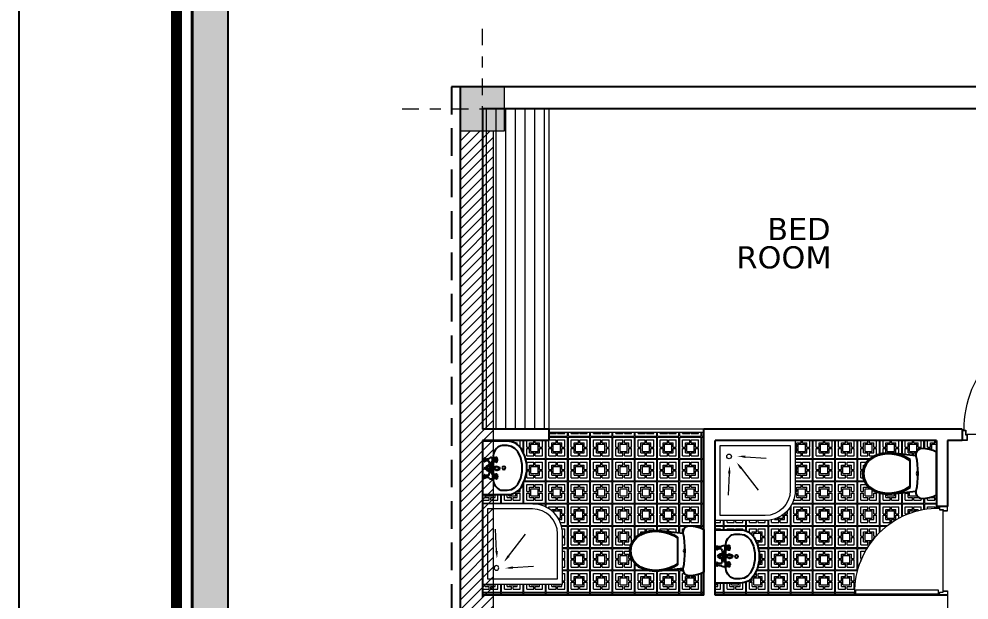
# Model space of a CAD drawing. Header units: inches. Extents: x 70 to 1974, y -315 to 363.
# Drawn here: x 101.33 to 109.92, y -79.14 to -73.89 of the extents above; entities that cross this region are included whole.
import ezdxf

# ---------------------------------------------------------------- set-up
doc = ezdxf.new("R2010")
doc.units = ezdxf.units.IN
doc.header["$MEASUREMENT"] = 0
doc.linetypes.add('DASHDOT', pattern=[1, 0.5, -0.25, 0, -0.25])
doc.linetypes.add('HIDDEN', pattern=[0.375, 0.25, -0.125])
for name, color, linetype, lineweight in [('1', 19, 'Continuous', 5), ('3', 244, 'Continuous', 20), ('hidden line', 252, 'Continuous', 5), ('LAYER1', 8, 'Continuous', 9)]:
    doc.layers.add(name, color=color, linetype=linetype, lineweight=lineweight)
for name, color, linetype in [('7', 7, 'Continuous'), ('fer', 8, 'Continuous'), ('HID', 5, 'HIDDEN')]:
    doc.layers.add(name, color=color, linetype=linetype)
doc.layers.add('AX', color=7, linetype='Continuous', lineweight=18, true_color=0xb7ad8f)
doc.styles.add('STYLE7', font='verdana.ttf')
pattern_1 = [(0, (-82.30616280491338, -89.14876232862986), (1.48059798016915e-16, 0.2015), [0.195, -0.0065]), (90, (-82.30616280491338, -89.14876232862986), (-0.2015, 1.603981145183246e-16), [0.195, -0.0065]), (0, (-82.30616280491338, -88.95376232862986), (1.48059798016915e-16, 0.2015), [0.195, -0.0065]), (90, (-82.11116280491339, -89.14876232862986), (-0.2015, 1.603981145183246e-16), [0.195, -0.0065]), (0, (-82.28016280491337, -89.12276232862985), (1.48059798016915e-16, 0.2015), [0.065, -0.013, 0.065, -0.0585]), (90, (-82.28016280491337, -89.12276232862985), (-0.2015, 1.603981145183246e-16), [0.065, -0.013, 0.065, -0.0585]), (0, (-82.28016280491337, -88.97976232862987), (1.48059798016915e-16, 0.2015), [0.065, -0.013, 0.065, -0.0585]), (90, (-82.13716280491337, -89.12276232862985), (-0.2015, 1.603981145183246e-16), [0.065, -0.013, 0.065, -0.0585]), (0, (-82.24116280491339, -89.08376232862986), (1.48059798016915e-16, 0.2015), [0.065, -0.1365]), (90, (-82.24116280491339, -89.08376232862986), (-0.2015, 1.603981145183246e-16), [0.065, -0.1365]), (0, (-82.24116280491339, -89.01876232862986), (1.48059798016915e-16, 0.2015), [0.065, -0.1365]), (90, (-82.17616280491339, -89.08376232862986), (-0.2015, 1.603981145183246e-16), [0.065, -0.1365]), (90, (-82.21516280491338, -89.12276232862985), (-0.2015, 1.603981145183246e-16), [0.026, -0.091, 0.026, -0.0585]), (90, (-82.20216280491337, -89.12276232862985), (-0.2015, 1.603981145183246e-16), [0.026, -0.091, 0.026, -0.0585]), (0, (-82.28016280491337, -89.05776232862985), (1.48059798016915e-16, 0.2015), [0.026, -0.091, 0.026, -0.0585]), (0, (-82.28016280491337, -89.04476232862987), (1.48059798016915e-16, 0.2015), [0.026, -0.091, 0.026, -0.0585]), (0, (-82.25416280491339, -89.09676232862984), (1.48059798016915e-16, 0.2015), [0.039, -0.013, 0.039, -0.1105]), (0, (-82.25416280491339, -89.00576232862986), (1.48059798016915e-16, 0.2015), [0.039, -0.013, 0.039, -0.1105]), (90, (-82.25416280491339, -89.09676232862984), (-0.2015, 1.603981145183246e-16), [0.039, -0.013, 0.039, -0.1105]), (90, (-82.16316280491338, -89.09676232862984), (-0.2015, 1.603981145183246e-16), [0.039, -0.013, 0.039, -0.1105])]

# ---------------------------------------------------------------- blocks, each defined once
blk = doc.blocks.new('DR100K')
at = {"color": 0}
blk.add_line((-0.0462517744191189, -0.0524474187734931), (-0.9537482255809095, -0.0524474187734931), dxfattribs=at)
at = {"color": 0, "linetype": 'Continuous'}
for p, q in [((-0.0590711259851275, -0.573103922777138), (-0.0590711259851275, -0.1073360052994259)), ((-0.0590711259851275, -0.1073360052994259), (-0.0197165123385901, -0.1073360052994259)), ((-0.0192073109907369, -0.1073360052994259), (-0.0192073109907369, -0.09231123376789)), ((-0.0192073109907369, -0.09231123376789), (-0.0114725194316918, -0.09231123376789)), ((-0.0114725194316918, -0.09231123376789), (-0.0114725194316918, -0.573103922777138)), ((-0.0590711259851275, -1.038871840254905), (-0.0590711259851275, -0.573103922777138)), ((-0.0114725194316918, -0.573103922777138), (-0.0114725194316918, -1.053896611786441)), ((-0.0197165123385901, -1.038871840254905), (-0.0590711259851275, -1.038871840254905)), ((-0.0192073109907654, -1.053896611786441), (-0.0192073109907654, -1.038871840254905)), ((-0.0114725194316918, -1.053896611786441), (-0.0192073109907654, -1.053896611786441))]:
    blk.add_line(p, q, dxfattribs=at)
for points in [[(-0.9537482255809095, -0.0524474187734931), (-0.9537482255809095, 2.75e-14), (-1, 2.75e-14), (-1, -0.0923112337678633), (-0.9657679174777626, -0.0923112337678633), (-0.9657679174777626, -0.0524474187734931)], [(-0.0462517744191189, -0.0524474187734931), (-0.0462517744191189, 0), (0, 0), (0, -0.09231123376789), (-0.0342320825222657, -0.09231123376789), (-0.0342320825222657, -0.0524474187734931)], [(-0.9556713762843856, -0.0505242680699869), (-0.9556713762843856, -0.0019231507034796), (-0.9980768492964956, -0.0019231507034796), (-0.9980768492964956, -0.0903880830643837), (-0.9676910681812672, -0.0903880830643837), (-0.9676910681812672, -0.0505242680699869)], [(-0.0443286237156144, -0.0505242680700135), (-0.0443286237156144, -0.0019231507035071), (-0.0019231507035045, -0.0019231507035071), (-0.0019231507035045, -0.0903880830643837), (-0.0323089318187613, -0.0903880830643837), (-0.0323089318187613, -0.0505242680700135)]]:
    blk.add_lwpolyline(points, close=True, dxfattribs=at)
blk.add_arc((-0.0294374869123999, -0.1025711657464425), 0.9513804500737568, 179.382095569082, 270.6161123031317, dxfattribs=at)
blk = doc.blocks.new('PL_WC_1_UT')
at = {"layer": 'fer', "linetype": 'ByBlock'}
for p, q in [((-0.2446249736907571, 0.607649461724944), (-0.2564079754374088, 0.5686507459719918)), ((-0.2283571685398596, 0.6450000000000001), (-0.2446249736907571, 0.607649461724944)), ((0.2283591685398596, 0.6450000000000001), (-0.2283571685398596, 0.6450000000000001)), ((0.2446269736907571, 0.607649461724944), (0.2283591685398596, 0.6450000000000001)), ((0.2564099754374087, 0.5686507459719918), (0.2446269736907571, 0.607649461724944)), ((-0.2635435568624848, 0.5285406108366901), (-0.2659326805952812, 0.4878704866176518)), ((-0.2564079754374088, 0.5686507459719918), (-0.2635435568624848, 0.5285406108366901)), ((0.2635455568624848, 0.5285406108366901), (0.2564099754374087, 0.5686507459719918)), ((0.2659346805952811, 0.4878704866176518), (0.2635455568624848, 0.5285406108366901)), ((-0.2659326805952812, 0.4878704866176518), (-0.2597361201665138, 0.4603454336633485)), ((-0.2597361201665138, 0.4603454336633485), (-0.2423446687973769, 0.4381292728522393)), ((-0.2423446687973769, 0.4381292728522393), (-0.2171109248887543, 0.4255087328471612)), ((-0.2171109248887543, 0.4255087328471612), (-0.1889036144918205, 0.4249169539901123)), ((-0.1889029822401347, 0.4249170660234266), (-0.2164152179266453, 0.1681534003119098)), ((0.2164147725594673, 0.1681534003119098), (0.1889041295421603, 0.4249177372189497)), ((0.1889056144918203, 0.4249169539901123), (0.2171129248887543, 0.4255087328471612)), ((0.2171129248887543, 0.4255087328471612), (0.2423466687973768, 0.4381292728522393)), ((0.2423466687973768, 0.4381292728522393), (0.2597381201665138, 0.4603454336633485)), ((0.2597381201665138, 0.4603454336633485), (0.2659346805952811, 0.4878704866176518)), ((-0.2164152179266453, 0.1681534003119098), (-0.2182565794115947, 0.1168361474003487)), ((-0.2182565794115947, 0.1168361474003487), (-0.2128278642766841, 0.06577443535887681)), ((0.2128274189095062, 0.06577443535887681), (0.2182561340444168, 0.1168361474003487)), ((0.2182561340444168, 0.1168361474003487), (0.2164147725594673, 0.1681534003119098)), ((-0.2128278642766841, 0.06577443535887681), (-0.2002378913613296, 0.01599165035144018)), ((-0.2002378913613296, 0.01599165035144018), (-0.1807422015356204, -0.03151327512979409)), ((0.1807417561684425, -0.03151327512979409), (0.2002386686777406, 0.01599165035144018)), ((0.2002386686777406, 0.01599165035144018), (0.2128274189095062, 0.06577443535887681)), ((-0.1807422015356204, -0.03151327512979409), (-0.149258099120317, -0.0776157825345098)), ((-0.149258099120317, -0.0776157825345098), (-0.1063455731991557, -0.113325479433203)), ((0.1063451278319778, -0.113325479433203), (0.149257653753139, -0.0776157825345098)), ((0.149257653753139, -0.0776157825345098), (0.1807417561684425, -0.03151327512979409)), ((-0.1063455731991557, -0.113325479433203), (-0.05528997457562852, -0.1359072226374065)), ((-0.05528997457562852, -0.1359072226374065), (-2.226835889440437e-07, -0.1436309148687646)), ((-2.226835889440437e-07, -0.1436309148687646), (0.05528952920845064, -0.1359072226374065)), ((0.05528952920845064, -0.1359072226374065), (0.1063451278319778, -0.113325479433203))]:
    blk.add_line(p, q, dxfattribs=at)
at = {"layer": 'fer', "color": 0, "linetype": 'ByBlock'}
for p, q in [((-0.1889036144918205, 0.4249169539901123), (-0.1420931732891062, 0.4332116394575072)), ((-0.1420931732891062, 0.4332116394575072), (-0.09492693116200931, 0.4391514363325962)), ((-0.09492693116200931, 0.4391514363325962), (-0.04752348841865738, 0.4427204497287232)), ((-0.04752348841865738, 0.4427204497287232), (9.999999999997774e-07, 0.4439113435443546)), ((-0.02383989531898736, 0.4433139257553529), (-0.02161441910828098, 0.4399832652337348)), ((-0.02161441910828098, 0.4399832652337348), (-0.01169774149642609, 0.4333571530943608)), ((-0.01169774149642609, 0.4333571530943608), (-2.226835889440437e-07, 0.4310303719348313)), ((-0.002920714092415366, 0.4438381296843111), (-2.226835889440437e-07, 0.4432572078242695)), ((-2.226835889440437e-07, 0.4432572078242695), (0.002920533916203696, 0.443838182434074)), ((-2.226835889440437e-07, 0.4310303719348313), (0.01169729612924832, 0.4333571530943608)), ((9.999999999997774e-07, 0.4439113435443546), (0.04752426573506844, 0.4427204497287232)), ((0.01169729612924832, 0.4333571530943608), (0.0216139737411031, 0.4399832652337349)), ((0.0216139737411031, 0.4399832652337349), (0.02383948012169404, 0.4433139709077761)), ((0.04752426573506844, 0.4427204497287232), (0.09492893116200932, 0.4391514363325962)), ((0.09492893116200932, 0.4391514363325962), (0.1420951732891062, 0.4332116394575072)), ((0.1420951732891062, 0.4332116394575072), (0.1889056144918203, 0.4249169539901123)), ((-0.1731786808544139, 0.3191193657223923), (-0.1933492920212201, 0.2705666004054331)), ((-0.1623750486625063, 0.3190570088593562), (-0.1831325479520055, 0.2702817151292093)), ((-0.147581799919875, 0.3650433613231223), (-0.1731786808544139, 0.3191193657223923)), ((-0.1360066543833438, 0.3650433613231223), (-0.1623750486625063, 0.3190570088593562)), ((0.1475813545526971, 0.3650433613231223), (-0.147581799919875, 0.3650433613231223)), ((0.1623746032953284, 0.3190582315429451), (0.1360062090161659, 0.3650433613231223)), ((0.173178235487236, 0.3191193657223923), (0.1475813545526971, 0.3650433613231223)), ((0.1831321025848276, 0.2702817151292093), (0.1623746032953284, 0.3190582315429451)), ((0.1933488466540422, 0.2705666004054331), (0.173178235487236, 0.3191193657223923)), ((-0.207824643030726, 0.2200220835220847), (-0.2164152179266453, 0.1681534003119098)), ((-0.1933492920212201, 0.2705666004054331), (-0.207824643030726, 0.2200220835220847)), ((-0.1979918216084398, 0.2193985148917233), (-0.2067437907380997, 0.1671165646284854)), ((-0.1831325479520055, 0.2702817151292093), (-0.1979918216084398, 0.2193985148917233)), ((0.1979913762412619, 0.2193985148917233), (0.1831321025848276, 0.2702817151292093)), ((0.2078241976635481, 0.2200220835220847), (0.1933488466540422, 0.2705666004054331)), ((0.2067433453709218, 0.1671165646284854), (0.1979913762412619, 0.2193985148917233)), ((0.2164147725594673, 0.1681534003119098), (0.2078241976635481, 0.2200220835220847)), ((-0.2067437907380997, 0.1671165646284854), (-0.2085350221959023, 0.117177276121664)), ((-0.2085350221959023, 0.117177276121664), (-0.2032518064080761, 0.06748496969980922)), ((0.2032513610408982, 0.06748496969980922), (0.2085345768287244, 0.117177276121664)), ((0.2085345768287244, 0.117177276121664), (0.2067433453709218, 0.1671165646284854)), ((-0.2032518064080761, 0.06748496969980922), (-0.1910005168468591, 0.01903735517149924)), ((-0.1910005168468591, 0.01903735517149924), (-0.1720269129136288, -0.02719231132646661)), ((0.1720264675464509, -0.02719231132646661), (0.1910000714796812, 0.01903735517149924)), ((0.1910000714796812, 0.01903735517149924), (0.2032513610408982, 0.06748496969980922)), ((-0.1720269129136288, -0.02719231132646661), (-0.1420626061993826, -0.07107197996648246)), ((-0.1420626061993826, -0.07107197996648246), (-0.1012188609107142, -0.1050589156883538)), ((0.1012184155435363, -0.1050589156883538), (0.1420621608322047, -0.07107197996648246)), ((0.1420621608322047, -0.07107197996648246), (0.1720264675464509, -0.02719231132646661)), ((-0.1012188609107142, -0.1050589156883538), (-0.05262452435173099, -0.1265524704983973)), ((-0.05262452435173099, -0.1265524704983973), (-2.226835889440437e-07, -0.1339044669187165)), ((-2.226835889440437e-07, -0.1339044669187165), (0.0526240789845531, -0.1265524704983973)), ((0.0526240789845531, -0.1265524704983973), (0.1012184155435363, -0.1050589156883538))]:
    blk.add_line(p, q, dxfattribs=at)
blk = doc.blocks.new('Bath4')
for p, q in [((-0.6519611871826887, -0.5263654078651963), (-0.6377084935788573, -0.3364802622732331)), ((-0.5472172190086677, -0.563153066866565), (-0.3492169066733618, -0.4082304888954981)), ((-0.5019002004224532, -0.670848905798883), (-0.304404905684676, -0.6801412001257855))]:
    blk.add_line(p, q)
for points in [[(-0.07424000030155067, -0.8000000008120765), (-0.8000000032495045, -0.8000000008120765), (-0.8000000032495045, -0.07424000007536055), (-0.3464000013156913, -0.07424000007536055, -0.414213562373095), (-0.07424000030155067, -0.3464000018391632)], [(-0.1196000003487847, -0.754640002985543), (-0.7546400039377897, -0.754640002985543), (-0.7546400039377897, -0.1196000038048713), (-0.3464000013156913, -0.1196000038048713, -0.4142135623730951), (-0.1196000003487847, -0.3464000018391632)]]:
    blk.add_lwpolyline(points, format="xyb", close=True)
blk.add_circle((-0.6545133307122366, -0.6727227085504842), 0.02074750537896197)
for points in [[(-0.6632693775108695, -0.5255166204538321), (-0.6406529974300368, -0.5272141952765603), (-0.6570539133774852, -0.5942145463810828)], [(-0.5542051983166204, -0.5542220111319734), (-0.5402292397007149, -0.5720841226011824), (-0.600803549963033, -0.6050809415632504)], [(-0.5013672351966096, -0.6595214366200925), (-0.5024331662238252, -0.6821763749776479), (-0.5698650131929407, -0.6676511132927394)]]:
    blk.add_solid(points)
blk = doc.blocks.new('DASTSHO')
at = {"layer": 'fer', "linetype": 'Continuous'}
h = blk.add_hatch(dxfattribs=at)
h.set_pattern_fill('EMPTY_FILL', color=256, scale=1000000, style=0)
h.set_pattern_definition([(0, (1000000, 999999.7760000007), (0, 1000000), [1e-05, -1000000])])
h.paths.add_polyline_path([(-0.3000170000000253, 0), (-0.3000170000000253, -0.279999999332432), (-0.2973366893399998, -0.3116261514138898), (-0.2893722052720022, -0.3423502613090648), (-0.2763507110814771, -0.3712960149095466), (-0.2586436062692883, -0.3976378204457944), (-0.2367559334816178, -0.4206243560435327), (-0.2113119736666249, -0.4395999989519055), (-0.1450327698050842, -0.4727310281584495), (-0.0737811661508658, -0.4930751781305675), (0, -0.4999349565205195), (0.0737811661508658, -0.4930751781305675), (0.1450327698053115, -0.4727310281584495), (0.2113119736666249, -0.4395999989519055), (0.2367559334816178, -0.4206243560435327), (0.2586436062692883, -0.397637820445766), (0.2763507110814771, -0.3712960149095466), (0.2893722052720022, -0.3423502613090648), (0.2973366893399998, -0.3116261514138898), (0.3000170000000253, -0.279999999332432), (0.3000170000000253, 0)], flags=0)
at = {"layer": 'fer', "linetype": 'ByBlock'}
for p, q in [((-0.3000340009632509, 0), (-0.3000340009632509, -0.279999999332432)), ((-0.2700173001132953, 0), (-0.3000340009632509, 0)), ((0.2700153000000682, 0), (-0.2700153000000682, 0)), ((0.3000340009632509, 0), (0.2700173001132953, 0)), ((0.3000340009632509, -0.279999999332432), (0.3000340009632509, 0)), ((-0.2479175177788875, -0.2060274131202675), (-0.2500141666666877, -0.2239999994659456)), ((-0.2416912767314443, -0.1886009147161474), (-0.2479175177788875, -0.2060274131202675)), ((-0.2315246247076175, -0.1722499995893258), (-0.2416912767314443, -0.1886009147161474)), ((-0.2177264702845605, -0.1574714820220038), (-0.2315246247076175, -0.1722499995893258)), ((-0.200716063402524, -0.1447143997921501), (-0.2177264702845605, -0.1574714820220038)), ((-0.1810102566666956, -0.1343663703879656), (-0.200716063402524, -0.1447143997921501)), ((-0.1592078010430669, -0.1267418134464719), (-0.1810102566666956, -0.1343663703879656)), ((-0.1359711531133598, -0.1220723972722055), (-0.1592078010430669, -0.1267418134464719)), ((-0.1120063466667034, -0.1204999997127061), (-0.1359711531133598, -0.1220723972722055)), ((-0.0138357996138439, -0.1204999997127061), (-0.1120063466667034, -0.1204999997127061)), ((0.1120063466667034, -0.1204999997127061), (0.0075092090532962, -0.1204999997127061)), ((0.1359711531135872, -0.1220723972722055), (0.1120063466667034, -0.1204999997127061)), ((0.1592078010430669, -0.1267418134464719), (0.1359711531135872, -0.1220723972722055)), ((0.1810102566666956, -0.1343663703879656), (0.1592078010430669, -0.1267418134464719)), ((0.200716063402524, -0.1447143997921501), (0.1810102566666956, -0.1343663703879656)), ((0.2177264702845605, -0.1574714820220038), (0.200716063402524, -0.1447143997921501)), ((0.2315246247076175, -0.1722499995893258), (0.2177264702845605, -0.1574714820220038)), ((0.2416912767314443, -0.1886009147161474), (0.2315246247076175, -0.1722499995893258)), ((0.2479175177791149, -0.2060274131202675), (0.2416912767314443, -0.1886009147161474)), ((0.2500141666666877, -0.2239999994659456), (0.2479175177791149, -0.2060274131202675)), ((-0.2500141666666877, -0.2239999994659456), (-0.2500141666666877, -0.279999999332432)), ((0.2500141666666877, -0.279999999332432), (0.2500141666666877, -0.2239999994659456))]:
    blk.add_line(p, q, dxfattribs=at)
at = {"layer": 'fer'}
for p, q in [((-0.1235980940573427, -0.1036708536094295), (-0.1178713879201041, -0.1126708536094441)), ((-0.1160968452718407, -0.0184210542499841), (-0.0760968452716497, -0.0184210542499841)), ((-0.1160968452718407, -0.023421054250008), (-0.1160968452718407, -0.0184210542499841)), ((-0.1160968452718407, -0.023421054250008), (-0.0760968452716497, -0.023421054250008)), ((-0.1160968452718407, -0.023421054250008), (-0.1060968452718498, -0.0384210542499943)), ((-0.1060968452718498, -0.0471336962975215), (-0.1060968452718498, -0.0384210542499943)), ((-0.0760968452716497, -0.023421054250008), (-0.08609684527186799, -0.0384210542499943)), ((-0.08609684527186799, -0.0709303121004155), (-0.08609684527186799, -0.0384210542499943)), ((-0.0760968452716497, -0.023421054250008), (-0.0760968452716497, -0.0184210542499841)), ((-0.0610968452717771, -0.1036708536094579), (-0.0660968452716588, -0.1056708536094675)), ((-0.0571290217847036, -0.0794963576336159), (-0.0228800161623895, -0.0794963576336159)), ((-0.0404458174359661, -0.0994963576336261), (-0.018351866305693, -0.0994963576336261)), ((-0.0142280906011365, -0.1177103118311891), (-0.0260269404229803, -0.0655969755009664)), ((-0.0160905242405534, -0.054471083211439), (0.0097639591685947, -0.054471083211439)), ((-0.0116869351850255, -0.1399184982915074), (-0.0115482551766491, -0.0830807662923405)), ((0.0053603446247053, -0.1399184982915074), (0.0052216646161014, -0.0830807662923405)), ((0.007901500041271, -0.1177103118272953), (0.01970034986266, -0.0655969755009664)), ((0.0341192268756458, -0.0994963576336261), (0.0120252757453727, -0.0994963576336261)), ((0.0508024312243833, -0.0794963576336159), (0.0165534256020692, -0.0794963576336159)), ((0.0547702547114568, -0.1036708536094579), (0.0597702547113386, -0.1056708536094675)), ((0.0697702547113295, -0.023421054250008), (0.0697702547113295, -0.0184210542499841)), ((0.1097702547112931, -0.0184210542499841), (0.0697702547113295, -0.0184210542499841)), ((0.0697702547113295, -0.023421054250008), (0.0797702547113204, -0.0384210542499943)), ((0.1097702547112931, -0.023421054250008), (0.0697702547113295, -0.023421054250008)), ((0.0797702547113204, -0.0709303121004155), (0.0797702547113204, -0.0384210542499943)), ((0.1097702547112931, -0.023421054250008), (0.0997702547113022, -0.0384210542499943)), ((0.0997702547113022, -0.0471336962975215), (0.0997702547113022, -0.0384210542499943)), ((0.1097702547112931, -0.023421054250008), (0.1097702547112931, -0.0184210542499841)), ((0.117271503496795, -0.1036708536094295), (0.1115447973597838, -0.1126708536094441)), ((-0.1230968452719026, -0.160382168848173), (-0.1230968452719026, -0.1530430205613982)), ((-0.1227831040528144, -0.1530430205613982), (-0.1178713879201041, -0.1213966137416946)), ((-0.1227831040528144, -0.160382168848173), (-0.1227831040528144, -0.1530430205613982)), ((-0.1202398801447089, -0.1530430205613982), (-0.1158368087935742, -0.1213966137416946)), ((-0.1202398801447089, -0.160382168848173), (-0.1202398801447089, -0.1530430205613982)), ((-0.0730968452717207, -0.1643821688481637), (-0.1190968452717698, -0.1643821688481637)), ((-0.1147614872984377, -0.1213966137416946), (-0.1188957282756746, -0.1530430205613982)), ((-0.1188957282756746, -0.160382168848173), (-0.1188957282756746, -0.1530430205613982)), ((-0.1178713879201041, -0.1213966137416946), (-0.1178713879201041, -0.1126708536094441)), ((-0.0743223026233864, -0.1126708536094441), (-0.1178713879201041, -0.1126708536094441)), ((-0.0743223026233864, -0.1213966137416946), (-0.1178713879201041, -0.1213966137416946)), ((-0.1178521242234183, -0.1530430205613982), (-0.1139266040565872, -0.1213966137416946)), ((-0.1178521242234183, -0.160382168848173), (-0.1178521242234183, -0.1530430205613982)), ((-0.1127906124090714, -0.1213966137416946), (-0.1164321346639099, -0.1530430205613982)), ((-0.1164321346639099, -0.160382168848173), (-0.1164321346639099, -0.1530430205613982)), ((-0.1151887283638189, -0.1530430205613982), (-0.1117958873689986, -0.1213966137416946)), ((-0.1151887283638189, -0.160382168848173), (-0.1151887283638189, -0.1530430205613982)), ((-0.1135016249766068, -0.1530430205613982), (-0.1104462046591834, -0.1213966137416946)), ((-0.1135016249766068, -0.160382168848173), (-0.1135016249766068, -0.1530430205613982)), ((-0.1084849736741944, -0.1530430205613982), (-0.1064328836173445, -0.1213966137416946)), ((-0.1084849736741944, -0.1643821688481637), (-0.1084849736741944, -0.1530430205613982)), ((-0.1055404518190244, -0.1530430205613982), (-0.1040772661331175, -0.1213966137416946)), ((-0.1055404518190244, -0.1643821688481637), (-0.1055404518190244, -0.1530430205613982)), ((-0.1050968452716461, -0.1653821688481685), (-0.1050968452716461, -0.1643821688481637)), ((-0.1018212414342088, -0.1213966137416946), (-0.1027204209453885, -0.1530430205613982)), ((-0.1027204209453885, -0.1643821688481637), (-0.1027204209453885, -0.1530430205613982)), ((-0.0910968452717498, -0.1693821688481591), (-0.1010968452717407, -0.1693821688481591)), ((-0.0981690285439072, -0.1530430205613982), (-0.0981801275131602, -0.1213966137416946)), ((-0.0981690285439072, -0.1643821688481637), (-0.0981690285439072, -0.1530430205613982)), ((-0.0981690285439072, -0.1643821688481637), (-0.0981690285439072, -0.1530430205613982)), ((-0.0960968452718589, -0.1643821688481637), (-0.0960968452718589, -0.1213966137416946)), ((-0.0940246619995833, -0.1530430205613982), (-0.0940135630303303, -0.1213966137416946)), ((-0.0940246619995833, -0.1643821688481637), (-0.0940246619995833, -0.1530430205613982)), ((-0.0903724491092817, -0.1213966137416946), (-0.08947326959810199, -0.1530430205613982)), ((-0.08947326959810199, -0.1643821688481637), (-0.08947326959810199, -0.1530430205613982)), ((-0.0866532387244661, -0.1530430205613982), (-0.0881164244103729, -0.1213966137416946)), ((-0.0870968452718444, -0.1653821688481685), (-0.0870968452718444, -0.1643821688481637)), ((-0.0866532387244661, -0.1643821688481637), (-0.0866532387244661, -0.1530430205613982)), ((-0.0837087168692961, -0.1530430205613982), (-0.085760806926146, -0.1213966137416946)), ((-0.0837087168692961, -0.1643821688481637), (-0.0837087168692961, -0.1530430205613982)), ((-0.0786920655668837, -0.1530430205613982), (-0.08174748588430701, -0.1213966137416946)), ((-0.0770049621796716, -0.1530430205613982), (-0.0803978031744919, -0.1213966137416946)), ((-0.0794030781344191, -0.1213966137416946), (-0.0757615558795806, -0.1530430205613982)), ((-0.0786920655668837, -0.160382168848173), (-0.0786920655668837, -0.1530430205613982)), ((-0.0743415663202995, -0.1530430205613982), (-0.0782670864869033, -0.1213966137416946)), ((-0.0774322032450527, -0.1213966137416946), (-0.0732979622678158, -0.1530430205613982)), ((-0.0770049621796716, -0.160382168848173), (-0.0770049621796716, -0.1530430205613982)), ((-0.071953810399009, -0.1530430205613982), (-0.0763568817499163, -0.1213966137416946)), ((-0.0757615558795806, -0.160382168848173), (-0.0757615558795806, -0.1530430205613982)), ((-0.0743415663202995, -0.160382168848173), (-0.0743415663202995, -0.1530430205613982)), ((-0.0728507039164015, -0.1114184988152829), (-0.0743223026233864, -0.1126708536094441)), ((-0.0743223026233864, -0.1213966137416946), (-0.0743223026233864, -0.1126708536094441)), ((-0.069410586490676, -0.1530430205613982), (-0.0743223026233864, -0.1213966137416946)), ((-0.0732979622678158, -0.160382168848173), (-0.0732979622678158, -0.1530430205613982)), ((-0.071953810399009, -0.160382168848173), (-0.071953810399009, -0.1530430205613982)), ((-0.069410586490676, -0.160382168848173), (-0.069410586490676, -0.1530430205613982)), ((-0.0690968452718153, -0.160382168848173), (-0.0690968452718153, -0.1530430205613982)), ((-0.0278779568504888, -0.1595103670101139), (-0.0128478276556052, -0.1961542058915313)), ((-0.0128478276556052, -0.1961542058915313), (0.006521237095285, -0.1961542058915313)), ((0.0215513662901685, -0.1595103670101139), (0.006521237095285, -0.1961542058915313)), ((0.0627702547112676, -0.160382168848173), (0.0627702547112676, -0.1530430205613982)), ((0.0630839959303558, -0.1530430205613982), (0.0679957120630661, -0.1213966137416946)), ((0.0630839959303558, -0.160382168848173), (0.0630839959303558, -0.1530430205613982)), ((0.0656272198384613, -0.1530430205613982), (0.07003029118959599, -0.1213966137416946)), ((0.0656272198384613, -0.160382168848173), (0.0656272198384613, -0.1530430205613982)), ((0.0665241133560812, -0.1114184988152829), (0.0679957120630661, -0.1126708536094441)), ((0.0667702547114004, -0.1643821688481637), (0.1127702547114495, -0.1643821688481637)), ((0.0711056126847325, -0.1213966137416946), (0.0669713717074956, -0.1530430205613982)), ((0.0669713717074956, -0.160382168848173), (0.0669713717074956, -0.1530430205613982)), ((0.0679957120630661, -0.1126708536094441), (0.1115447973597838, -0.1126708536094441)), ((0.0679957120630661, -0.1213966137416946), (0.0679957120630661, -0.1126708536094441)), ((0.0679957120630661, -0.1213966137416946), (0.1115447973597838, -0.1213966137416946)), ((0.0680149757597519, -0.1530430205613982), (0.07194049592658298, -0.1213966137416946)), ((0.0680149757597519, -0.160382168848173), (0.0680149757597519, -0.1530430205613982)), ((0.0730764875740988, -0.1213966137416946), (0.0694349653192603, -0.1530430205613982)), ((0.0694349653192603, -0.160382168848173), (0.0694349653192603, -0.1530430205613982)), ((0.0706783716193513, -0.1530430205613982), (0.0740712126141716, -0.1213966137416946)), ((0.0706783716193513, -0.160382168848173), (0.0706783716193513, -0.1530430205613982)), ((0.0723654750065634, -0.1530430205613982), (0.0754208953239868, -0.1213966137416946)), ((0.0723654750065634, -0.160382168848173), (0.0723654750065634, -0.1530430205613982)), ((0.0773821263089758, -0.1530430205613982), (0.0794342163658257, -0.1213966137416946)), ((0.0773821263089758, -0.1643821688481637), (0.0773821263089758, -0.1530430205613982)), ((0.0803266481641458, -0.1530430205613982), (0.0817898338500527, -0.1213966137416946)), ((0.0803266481641458, -0.1643821688481637), (0.0803266481641458, -0.1530430205613982)), ((0.0807702547112968, -0.1653821688481685), (0.0807702547112968, -0.1643821688481637)), ((0.0840458585489614, -0.1213966137416946), (0.0831466790377817, -0.1530430205613982)), ((0.0831466790377817, -0.1643821688481637), (0.0831466790377817, -0.1530430205613982)), ((0.0847702547114295, -0.1693821688481591), (0.0947702547114204, -0.1693821688481591)), ((0.0876980714390357, -0.1530430205613982), (0.08768697247000999, -0.1213966137416946)), ((0.0876980714390357, -0.1643821688481637), (0.0876980714390357, -0.1530430205613982)), ((0.0897702547113113, -0.1643821688481637), (0.0897702547113113, -0.1213966137416946)), ((0.09184243798358699, -0.1530430205613982), (0.09185353695284, -0.1213966137416946)), ((0.09184243798358699, -0.1643821688481637), (0.09184243798358699, -0.1530430205613982)), ((0.09184243798358699, -0.1643821688481637), (0.09184243798358699, -0.1530430205613982)), ((0.0954946508738886, -0.1213966137416946), (0.0963938303850682, -0.1530430205613982)), ((0.0963938303850682, -0.1643821688481637), (0.0963938303850682, -0.1530430205613982)), ((0.0992138612584768, -0.1530430205613982), (0.0977506755727973, -0.1213966137416946)), ((0.0987702547113259, -0.1653821688481685), (0.0987702547113259, -0.1643821688481637)), ((0.0992138612584768, -0.1643821688481637), (0.0992138612584768, -0.1530430205613982)), ((0.1021583831138741, -0.1530430205613982), (0.1001062930570242, -0.1213966137416946)), ((0.1021583831138741, -0.1643821688481637), (0.1021583831138741, -0.1530430205613982)), ((0.1071750344162865, -0.1530430205613982), (0.1041196140988632, -0.1213966137416946)), ((0.1088621378034986, -0.1530430205613982), (0.1054692968086783, -0.1213966137416946)), ((0.1064640218487511, -0.1213966137416946), (0.1101055441035896, -0.1530430205613982)), ((0.1071750344162865, -0.160382168848173), (0.1071750344162865, -0.1530430205613982)), ((0.1115255336628707, -0.1530430205613982), (0.1076000134962669, -0.1213966137416946)), ((0.1084348967381175, -0.1213966137416946), (0.1125691377153544, -0.1530430205613982)), ((0.1088621378034986, -0.160382168848173), (0.1088621378034986, -0.1530430205613982)), ((0.1139132895841612, -0.1530430205613982), (0.1095102182332539, -0.1213966137416946)), ((0.1101055441035896, -0.160382168848173), (0.1101055441035896, -0.1530430205613982)), ((0.1115255336628707, -0.160382168848173), (0.1115255336628707, -0.1530430205613982)), ((0.1115447973597838, -0.1213966137416946), (0.1115447973597838, -0.1126708536094441)), ((0.1164565134924942, -0.1530430205613982), (0.1115447973597838, -0.1213966137416946)), ((0.1125691377153544, -0.160382168848173), (0.1125691377153544, -0.1530430205613982)), ((0.1139132895841612, -0.160382168848173), (0.1139132895841612, -0.1530430205613982)), ((0.1164565134924942, -0.160382168848173), (0.1164565134924942, -0.1530430205613982)), ((0.1167702547113549, -0.160382168848173), (0.1167702547113549, -0.1530430205613982))]:
    blk.add_line(p, q, dxfattribs=at)
at = {"layer": 'fer', "linetype": 'ByBlock'}
for points in [[(-0.3000170000000253, -0.279999999332432), (-0.2940059668887898, -0.3271581549398093), (-0.2763572343276337, -0.3713008508564144), (-0.248199324857751, -0.4096054465768191), (-0.2113327550580379, -0.439622610423868)], [(-0.2500141666666877, -0.279999999332432), (-0.2422026474062022, -0.3257694632131916), (-0.219652385086647, -0.3663576393273047), (-0.1849161602822278, -0.3971697825644185)], [(0.1849161602822278, -0.3971697825644185), (0.2196523850868743, -0.3663576393273047), (0.2422026474064296, -0.3257694632131916), (0.2500141666666877, -0.279999999332432)], [(0.2113327550582653, -0.439622610423868), (0.248199324857751, -0.4096054465768191), (0.2763572343276337, -0.3713008508564144), (0.2940059668890171, -0.3271581549398093), (0.3000170000000253, -0.279999999332432)], [(-0.1849161602822278, -0.3971697825644185), (-0.1147317625088817, -0.4306631288981464), (-0.0388837404520928, -0.4478336041511568), (0.0388837404520928, -0.4478336041511568), (0.1147317625088817, -0.4306631288981464), (0.1849161602822278, -0.3971697825644185)], [(-0.2113327613562888, -0.4396226205454071), (-0.1311220184827562, -0.4779007318633434), (-0.044438561935749, -0.4975241327791197), (0.044438561935749, -0.4975241327791197), (0.1311220184827562, -0.4779007318633434), (0.2113327613562888, -0.4396226205454071)]]:
    blk.add_lwpolyline(points, dxfattribs=at)
blk.add_lwpolyline([(0, -0.2239999994659456), (-0.0123750698849108, -0.2291256307829599), (-0.0175009916665658, -0.2414999994242351), (-0.0123750698849108, -0.2538743680654818), (0, -0.2589999993824961), (0.0123750698849108, -0.2538743680654818), (0.0175009916667932, -0.2414999994242351), (0.0123750698849108, -0.2291256307829599)], close=True, dxfattribs=at)
blk.add_lwpolyline([(0, -0.2239999994659456), (-0.0123750698849108, -0.2291256307829599), (-0.0175009916665658, -0.2414999994242351), (-0.0123750698849108, -0.2538743680654818), (0, -0.2589999993824961), (0.0123750698849108, -0.2538743680654818), (0.0175009916667932, -0.2414999994242351), (0.0123750698849108, -0.2291256307829599)], close=True, dxfattribs=at)
at = {"layer": 'fer'}
for centre, radius in [((-0.0031632952802738, -0.0408649792491644), 0.013140189983492), ((-0.0031632952802738, -0.0830807662923405), 0.0083849530916307), ((-0.0031632952802738, -0.0408649792491644), 0.008140189983492), ((-0.0031632952802738, -0.0830807662923405), 0.0063849530916307)]:
    blk.add_circle(centre, radius, dxfattribs=at)
for centre, radius, start, end in [((-0.0960968452718589, -0.0973236101860664), 0.02822421272305, 140.0875665523635, 192.9962019817974), ((-0.1560968452718043, -0.0471336962975215), 0.05, 320.0875665523636, 0), ((-0.0960968452718589, -0.0973236101860664), 0.02822421272305, 60.12195486886985, 69.24910045272331), ((-0.0571290217847036, -0.0294963576336329), 0.05, 240.1219548688698, 270), ((-0.0404458174359661, -0.1494963576336374), 0.05, 90, 130.398331909249), ((-0.0031632952802738, -0.0680193753928222), 0.0278740083001488, 117.5903016861302, 204.3144972568637), ((-0.0031632952802738, -0.0913731530329472), 0.0278740083001488, 196.9433346631399, 246.1872807523373), ((-0.0160905242405534, -0.0644710832114299), 0.0099999999999998, 90, 186.4645191786771), ((-0.0031632952802738, -0.0913731530329472), 0.0278740083001488, 293.8127192465341, 343.0566653368586), ((-0.0031632952802738, -0.0680193753928222), 0.0278740083001488, 335.6855027431363, 62.40969831386976), ((0.0097639336802331, -0.0644710832114299), 0.0099999999999998, 353.5354808213227, 90), ((0.0341192268756458, -0.1494963576336374), 0.05, 49.60166809075096, 90), ((0.0508024312243833, -0.0294963576336329), 0.05, 270, 299.8780451311302), ((0.0897702547113113, -0.0973236101860664), 0.02822421272305, 110.7508995472767, 119.87804513113), ((0.1497702547114841, -0.0471336962975215), 0.05, 180, 219.9124334476365), ((0.0897702547113113, -0.0973236101860664), 0.02822421272305, 347.0037980182026, 39.91243344763645), ((-0.1190968452717698, -0.160382168848173), 0.004, 180, 270), ((-0.1187831040526817, -0.160382168848173), 0.004, 180, 270), ((-0.1162398801445761, -0.160382168848173), 0.004, 180, 270), ((-0.1148957282757692, -0.160382168848173), 0.004, 179.9999999999984, 270), ((-0.1138521242232855, -0.160382168848173), 0.004, 180, 270), ((-0.1124321346640045, -0.160382168848173), 0.004, 180, 270.0000000000017), ((-0.1111887283639135, -0.160382168848173), 0.004, 180, 270), ((-0.1095016249767013, -0.160382168848173), 0.004, 180, 270.0000000000017), ((-0.1010968452717407, -0.1653821688481685), 0.004, 180, 270), ((-0.0910968452717498, -0.1653821688481685), 0.004, 270, 0), ((-0.0826920655667891, -0.160382168848173), 0.004, 270.0000000000017, 0), ((-0.08100496217957699, -0.160382168848173), 0.004, 270.0000000000017, 0), ((-0.079761555879486, -0.160382168848173), 0.004, 270.0000000000017, 0), ((-0.078341566320205, -0.160382168848173), 0.004, 270.0000000000017, 0), ((-0.0772979622679486, -0.160382168848173), 0.004, 270.0000000000017, 1.6284e-12), ((-0.0759538103989144, -0.160382168848173), 0.004, 270.0000000000017, 0), ((-0.0734105864908088, -0.160382168848173), 0.004, 270.0000000000017, 0), ((-0.0730968452717207, -0.160382168848173), 0.004, 269.9999999999984, 0), ((-0.0679342944883956, -0.1230592141956208), 0.0541589948805386, 317.6978951728651, 11.29111620237915), ((0.0250594597989675, -0.1613120622429847), 0.0425203730330874, 149.7922538139631, 221.2188513643501), ((-0.0031632952802738, -0.186035623642681), 0.005, 221.2188513643501, 318.7811486356499), ((-0.0313860503592878, -0.1613120622429847), 0.0425203730330874, 318.7811486356499, 30.20774618603685), ((0.0616077039280754, -0.1230592141956208), 0.0541589948805389, 168.7088837976208, 222.3021048271349), ((0.0667702547114004, -0.160382168848173), 0.004, 180, 270.0000000000017), ((0.0670839959302612, -0.160382168848173), 0.004, 180, 269.9999999999984), ((0.0696272198385941, -0.160382168848173), 0.004, 180, 269.9999999999984), ((0.070971371707401, -0.160382168848173), 0.004, 179.9999999999984, 269.9999999999984), ((0.0720149757598847, -0.160382168848173), 0.004, 180, 269.9999999999984), ((0.0734349653191657, -0.160382168848173), 0.004, 180, 269.9999999999984), ((0.0746783716192567, -0.160382168848173), 0.004, 180, 269.9999999999984), ((0.0763654750064689, -0.160382168848173), 0.004, 180, 269.9999999999984), ((0.0847702547114295, -0.1653821688481685), 0.004, 180, 270), ((0.0947702547114204, -0.1653821688481685), 0.004, 270, 0), ((0.1031750344163811, -0.160382168848173), 0.004, 269.9999999999984, 0), ((0.1048621378033658, -0.160382168848173), 0.004, 270, 0), ((0.1061055441036842, -0.160382168848173), 0.004, 269.9999999999984, 0), ((0.1075255336629652, -0.160382168848173), 0.004, 270, 0), ((0.1085691377152216, -0.160382168848173), 0.004, 270, 1.6284e-12), ((0.1099132895842558, -0.160382168848173), 0.004, 270, 0), ((0.1124565134923614, -0.160382168848173), 0.004, 270, 0), ((0.1127702547114495, -0.160382168848173), 0.004, 270, 0)]:
    blk.add_arc(centre, radius, start, end, dxfattribs=at)
blk = doc.blocks.new('k1')
at = {"true_color": 0x636466}
h = blk.add_hatch(color=251, dxfattribs=at)
h.dxf.hatch_style = 1
h.paths.add_polyline_path([(-480.4940784287566, -162.3340042735704), (-480.4937575192731, -163.0258158741363), (-480.4943993382401, -198.9467275397004), (-480.1796555288405, -198.9467275397004), (-480.179976438324, -162.3340042735704)])
blk.add_line((-480.1780806127778, -162.6335082072859), (-480.1780806127778, -198.9489495776037))
for points in [[(-452.3662791190941, -202.6666823076705), (-482.0662791190941, -202.6666823076705), (-482.0662791190941, -160.6623965933848), (-452.3662791190941, -160.6623965933848)], [(-482.0662791190941, -160.6623965933848), (-452.3662791190941, -160.6623965933848), (-452.3662791190941, -202.6666823076705), (-482.0662791190941, -202.6666823076705)]]:
    blk.add_lwpolyline(points, close=True)
blk.add_lwpolyline([(-480.1780806127778, -162.6335082072859), (-480.1780806127778, -198.9489495776037), (-480.4945785107726, -198.9489495776037), (-480.4945785107726, -162.3187643978863), (-480.1780806127778, -162.3187643978863)])
at = {"layer": '3', "const_width": 0.1}
for points in [[(-480.6412779777999, -192.1368318314293), (-480.6412779777999, -162.3187643978863)], [(-480.6412779777999, -198.9460867774739), (-480.6412779777999, -162.3187643978863)]]:
    blk.add_lwpolyline(points, dxfattribs=at)
at = {"layer": '7', "lineweight": 30}
blk.add_line((-480.505732694297, -198.9460867774739), (-480.5028779778, -162.3187643978863), dxfattribs=at)
blk = doc.blocks.new('s.botoni')
at = {"layer": 'AX'}
h = blk.add_hatch(color=256, dxfattribs=at)
h.paths.add_polyline_path([(19.47282240732161, 218.8251513843373), (19.47282240732161, 219.1106406472612), (19.75831167024549, 219.1106406472612), (19.75831167024549, 218.8251513843373)])
h.paths.add_polyline_path([(19.75831167024549, 218.7109556791678), (19.47282240732161, 218.7109556791678), (19.47282240732161, 218.8251513843373), (19.75831167024549, 218.8251513843373)])
h.paths.add_polyline_path([(19.47282240732161, 218.7109556791678), (19.35862670215204, 218.7109556791678), (19.35862670215204, 218.8251513843373), (19.47282240732161, 218.8251513843373)])
h.paths.add_polyline_path([(19.47282240732161, 218.8251513843373), (19.35862670215204, 218.8251513843373), (19.35862670215204, 219.1106406472612), (19.47282240732161, 219.1106406472612)])
at = {"layer": 'AX', "linetype": 'DASHDOT', "ltscale": 0.3}
for p, q in [((19.55758754362087, 219.6356406472612), (19.55758754362087, 218.2356406472611)), ((18.83362670215207, 218.9107981632145), (20.23362670215205, 218.9107981632145))]:
    blk.add_line(p, q, dxfattribs=at)
at = {"layer": 'AX', "linetype": 'Continuous'}
blk.add_lwpolyline([(19.35862670215204, 218.7109556791678), (19.75831167024549, 218.7109556791678), (19.75831167024549, 219.1106406472612), (19.35862670215204, 219.1106406472612), (19.35862670215204, 218.7109556791678)], dxfattribs=at)
blk = doc.blocks.new('s13')
at = {"layer": 'AX', "linetype": 'Continuous'}
h = blk.add_hatch(dxfattribs=at)
h.set_pattern_fill('ANSI31', color=256, scale=0.5)
h.set_pattern_definition([(45, (0, 0), (-0.04419417382415922, 0.04419417382415922), [])])
h.paths.add_polyline_path([(113.607708827373, -32.89527103637658), (113.3087479859042, -32.89527103637658), (113.3087479859042, -37.49574358423652), (113.607708827373, -37.49574358423652)])
blk.add_lwpolyline([(113.3087479859042, -32.89527103637658), (113.607708827373, -32.89527103637658), (113.607708827373, -37.49574358423652), (113.3087479859042, -37.49574358423652)], close=True, dxfattribs=at)
for p in [(93.95012128375217, -251.6062267155444), (93.95012128375217, -256.6063842314977)]:
    blk.add_blockref('s.botoni', p, dxfattribs=at)

msp = doc.modelspace()

# ---------------------------------------------------------------- hatches: boundary and pattern name
at = {"layer": 'AX', "true_color": 0x7aafdf}
h = msp.add_hatch(dxfattribs=at)
h.set_pattern_fill('AR-TILE03', color=143, scale=0.013, angle=1080, pattern_type=2)
h.set_pattern_definition(pattern_1)
h.paths.add_polyline_path([(107.5249194068174, -77.62987178256887), (106.1200799762154, -77.62987178256887), (106.1200799762154, -77.69987178256886), (105.5200799762154, -77.69987178256886), (105.5200799762154, -77.70752302149455), (105.7456290910063, -77.70752302149455), (105.7837421151676, -77.71238111331863), (105.8193174399723, -77.72660451721873), (105.8501877437897, -77.7492974396697), (105.8743790954896, -77.77900884613479), (105.9052280376876, -77.84365196684715), (105.9210428592987, -77.91351159045686), (105.9210428592987, -77.98513912665015), (105.9052280376876, -78.05499875025987), (105.8743790954898, -78.11964187097178), (105.8501877437897, -78.14935327743731), (105.8193174399723, -78.17204619988829), (105.7837421151676, -78.18626960378822), (105.7456290910063, -78.19112769561247), (105.5200799762154, -78.19112769561247), (105.5200799762154, -78.27411177962091), (105.9736799755632, -78.27411177962091, -0.4142135623730951), (106.2458399769522, -78.54627178100989), (106.2458399769522, -78.99987178256887), (105.5200799762154, -78.99987178256887), (105.5200799762154, -79.09987178256887), (107.5249194068174, -79.09987178256887), (107.5249194068174, -78.89391047230887), (107.4931822040088, -78.90773342253047), (107.4600445249206, -78.91774558121409), (107.4259624593798, -78.92380877080396), (107.3914045643613, -78.92583883805185), (107.368016194922, -78.92057354592686), (107.3491388551605, -78.90579581996275), (107.3384150301183, -78.88435440345214), (107.3379121774546, -78.86038578578655), (107.1197371004342, -78.88376325285643), (107.0761322117644, -78.88532787991645), (107.0327444592537, -78.88071503519762), (106.9904434264673, -78.87001718338013), (106.9500779183906, -78.85345146062298), (106.9109040618663, -78.82669903911179), (106.8805611017632, -78.79023574832428), (106.8613731222334, -78.7468531904585), (106.854810207799, -78.69987282149785), (106.8613731222334, -78.65289245253723), (106.8805611017632, -78.60950989467145), (106.9109040618663, -78.57304660388394), (106.9500779183906, -78.54629418237272), (106.9904434264673, -78.52972742068661), (107.0327444592537, -78.5190306077981), (107.0761322117644, -78.51441776307928), (107.1197371004342, -78.5159823901393), (107.3379121635671, -78.53935844130524), (107.3384150301183, -78.51538916168559), (107.3491388551605, -78.49394774517498), (107.368016194922, -78.4791700192109), (107.3914045643613, -78.47390472708591), (107.4259624593798, -78.47593479433377), (107.4600445249206, -78.48199798392366), (107.4931822040088, -78.49201014260728), (107.5249194068174, -78.50583309282888)])
h = msp.add_hatch(dxfattribs=at)
h.set_pattern_fill('AR-TILE03', color=143, scale=0.013, angle=1080, pattern_type=2)
h.set_pattern_definition(pattern_1)
h.paths.add_polyline_path([(109.6559098504111, -78.3152616925666), (109.6559098504112, -78.29987178256886), (109.6297588374195, -78.29987178256886), (109.6297588374195, -78.19391047230886), (109.5980216346107, -78.20773342253045), (109.5648839555225, -78.2177455812141), (109.5308018899818, -78.22380877080397), (109.4962439949632, -78.22583883805186), (109.472855625524, -78.22057354592684), (109.4539782857625, -78.20579581996276), (109.4432544607202, -78.18435440345215), (109.442751594169, -78.1603851238325), (109.2245765310362, -78.18376117499844), (109.1809716423664, -78.18532580205849), (109.1375838898557, -78.18071295733967), (109.0952828570693, -78.17001614445113), (109.0549173489926, -78.15344938276502), (109.0157434924683, -78.1266969612538), (108.9854005323651, -78.09023367046629), (108.9662125528354, -78.04685111260054), (108.959649638401, -77.99987074363989), (108.9662125528354, -77.95289037467924), (108.9854005323651, -77.90950781681349), (109.0157434924683, -77.87304452602595), (109.0549173489926, -77.84629210451476), (109.0952828570693, -77.82972638175761), (109.1375838898557, -77.81902852994011), (109.1809716423664, -77.81441568522129), (109.2245765310362, -77.81598031228131), (109.4427516080566, -77.83935777935119), (109.4432544607202, -77.8153891616856), (109.4539782857625, -77.79394774517499), (109.472855625524, -77.77917001921091), (109.4962439949632, -77.77390472708589), (109.5308018899818, -77.77593479433378), (109.5648839555225, -77.78199798392365), (109.5980216346107, -77.7920101426073), (109.6297588374195, -77.80583309282889), (109.6297588374195, -77.69987178256889), (108.3506794075541, -77.69987178256886), (108.3506794075541, -78.15347178412785, -0.4142135623730951), (108.0785194061652, -78.42563178551683), (107.6249194068174, -78.42563178551683), (107.6249194068174, -78.50861586952527), (107.8504685216083, -78.50861586952527), (107.8885815457696, -78.51347396134952), (107.9241568705743, -78.52769736524948), (107.9550271743917, -78.55039028770045), (107.9792185260918, -78.58010169416596), (108.0100674682896, -78.64474481487787), (108.0258822899006, -78.71460443848761), (108.0258822899006, -78.78623197468087), (108.0100674682896, -78.85609159829059), (107.9792185260916, -78.92073471900295), (107.9550271743917, -78.95044612546803), (107.9241568705743, -78.973139047919), (107.8885815457696, -78.98736245181914), (107.8504685216083, -78.99222054364319), (107.6249194068174, -78.99222054364319), (107.6249194068174, -79.09987178256887), (109.6559098504052, -79.09987178256887), (109.6559098504052, -79.09069376702297), (109.2712756991978, -79.09069376702007), (108.8866415479904, -79.0906937670172), (108.8866415479904, -79.08450593376728, -0.4205359574001517)])
at = {"layer": 'hidden line'}
h = msp.add_hatch(dxfattribs=at)
h.set_pattern_fill('ANSI31', color=256, scale=0.7, angle=45)
h.set_pattern_definition([(90, (-82.30616280491338, -89.14876232862986), (-0.08750000000000001, 0), [])])
h.paths.add_polyline_path([(105.5200799762154, -77.59987178256887), (106.1200799762154, -77.59987178256887), (106.1200799762154, -74.69987178256886), (105.5200799762154, -74.69987178256886)])

# ---------------------------------------------------------------- linework, layer by layer
for p, q in [((112.2600799762153, -74.49987178256887), (105.2400799762154, -74.49987178256887)), ((105.3200799762154, -74.49987178256887), (105.3200799762154, -89.4998717825689)), ((112.2600799762153, -74.69987178256886), (105.5200799762154, -74.69987178256886)), ((105.5200799762154, -74.69987178256886), (105.5200799762154, -77.59987178256887)), ((106.1200799762154, -77.59987178256887), (105.5200799762154, -77.59987178256887)), ((106.1200799762154, -77.59987178256887), (106.1200799762154, -77.69987178256886)), ((109.8600799762154, -77.59987178256887), (107.5249194068174, -77.59987178256887)), ((107.5249194068174, -79.09987178256887), (107.5249194068174, -77.59987178256887)), ((109.8600799762154, -77.59987178256887), (109.8600799762154, -77.69987178256886)), ((105.5200799762154, -77.69987178256886), (105.5200799762154, -79.09987178256887)), ((106.1200799762154, -77.69987178256886), (105.5200799762154, -77.69987178256886)), ((109.6297588374195, -77.69987178256889), (107.6249194068174, -77.69987178256886)), ((107.6249194068174, -79.09987178256887), (107.6249194068174, -77.69987178256886)), ((109.6297588374195, -77.69987178256886), (109.6297588374195, -78.29987178256886)), ((109.8600799762154, -77.69987178256886), (109.7297588374195, -77.69987178256889)), ((109.7297588374195, -77.69987178256886), (109.7297588374195, -78.29987178256889)), ((109.7297588374195, -78.29987178256886), (109.6297588374195, -78.29987178256886)), ((107.5249194068175, -79.09987178256887), (105.5200799762154, -79.09987178256887)), ((109.7297588374195, -79.09987178256887), (107.6249194068174, -79.09987178256887))]:
    msp.add_line(p, q)
at = {"layer": 'HID', "color": 8}
msp.add_line((105.2400799762154, -74.49987178256887), (105.2400799762154, -89.4998717825689), dxfattribs=at)
at = {"layer": 'LAYER1', "linetype": 'ByBlock'}
for p, q in [((106.1200799762154, -74.69987178256886), (106.1200799762154, -77.59987178256887)), ((109.7297588374195, -79.09987178256887), (109.7297588374195, -80.9363108187012))]:
    msp.add_line(p, q, dxfattribs=at)
at = {"layer": 'LAYER1', "color": 156}
for p, q in [((107.5249194068174, -77.59987178256887), (106.1200799762154, -77.59987178256887)), ((107.5249194068174, -77.62987178256887), (106.1200799762154, -77.62987178256887))]:
    msp.add_line(p, q, dxfattribs=at)

# ---------------------------------------------------------------- block references
for name, p in [('k1', (583.3941067436931, 91.66463775428019)), ('s13', (-7.988668009688809, -42.00428571428569))]:
    msp.add_blockref(name, p)
at = {"layer": '1'}
for name, p, xscale, yscale, zscale, rotation in [('DASTSHO', (105.5200799762154, -77.9493253585535), 0.8059164504111322, 0.8059164504111322, 0.8059164504111322, 90.00000000000001), ('PL_WC_1_UT', (109.0816945589111, -77.99987093285682), 0.849712059702847, 0.849712059702847, 0.849712059702847, 270), ('PL_WC_1_UT', (106.9768551283092, -78.69987263228094), -0.849712059702847, 0.849712059702847, 0.849712059702847, 270), ('DASTSHO', (107.6249194068174, -78.75041820658424), -0.8059164504111322, 0.8059164504111322, 0.8059164504111322, 90)]:
    msp.add_blockref(name, p, dxfattribs=dict(at, xscale=xscale, yscale=yscale, zscale=zscale, rotation=rotation))
at = {"layer": 'LAYER1', "linetype": 'ByBlock', "xscale": -1, "rotation": 180}
msp.add_blockref('DR100K', (110.8600799762154, -77.69987178256886), dxfattribs=at)
at = {"layer": 'LAYER1', "rotation": 270}
msp.add_blockref('Bath4', (108.4249194076295, -78.49987178581839), dxfattribs=at)
at = {"layer": 'LAYER1', "xscale": -1, "rotation": 270}
msp.add_blockref('Bath4', (106.3200799770275, -78.19987177931938), dxfattribs=at)
at = {"layer": 'LAYER1', "linetype": 'ByBlock', "xscale": 0.800000000000012, "yscale": 0.800000000000012, "zscale": 0.800000000000012, "rotation": 269.9999999995705}
msp.add_blockref('DR100K', (109.7297588374195, -79.09987178256887), dxfattribs=at)

# ---------------------------------------------------------------- texts
at = {"linetype": 'ByBlock', "style": 'STYLE7'}
for s, p in [('BED ', (108.0972917590262, -75.88704888549657)), ('ROOM', (107.8194587574422, -76.14373360782949))]:
    msp.add_text(s, height=0.2000000000000001, dxfattribs=at).set_placement(p)

doc.saveas('drawing.dxf')
